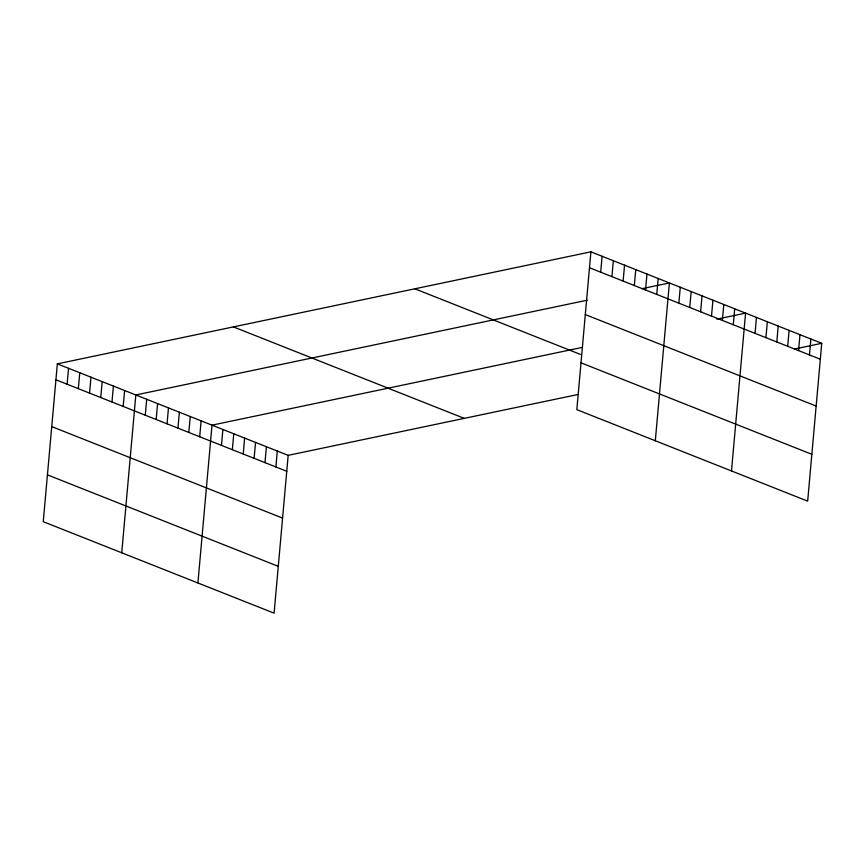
<?xml version="1.0" encoding="UTF-8"?>
<svg xmlns="http://www.w3.org/2000/svg" width="865" height="865" viewBox="0 0 865 865"><rect width="100%" height="100%" fill="white"/><g stroke="black" fill="none" stroke-linecap="round" stroke-linejoin="round"><path stroke-width="1.3" d="M590.903 251.834L576.825 409.653L807.661 501.138L821.75 343.308L590.903 251.834L57.339 363.862L43.25 521.692L274.097 613.166L288.175 455.347L577.636 394.559M67.124 384.222L68.551 368.306M78.337 388.666L79.764 372.75M89.549 393.11L90.976 377.194M100.762 397.554L102.189 381.638M111.974 401.998L113.401 386.082M123.187 406.442L124.614 390.526M121.738 552.8L135.827 394.97L587.227 300.187M145.288 415.2L146.704 399.284M156.165 419.503L157.592 403.587M167.053 423.818L168.47 407.902M177.931 428.132L179.358 412.216M188.819 432.446L190.235 416.53M199.696 436.76L201.113 420.844M197.912 582.978L212.001 425.158L581.237 347.622M221.462 445.378L222.878 429.473M232.35 449.692L233.766 433.776M243.227 454.006L244.644 438.09M254.115 458.32L255.532 442.404M264.993 462.634L266.409 446.718M275.87 466.949L277.297 451.033M600.699 272.194L602.116 256.278M611.912 276.627L613.328 260.722M623.124 281.071L624.541 265.155M634.337 285.515L635.753 269.599M645.549 289.959L646.966 274.043M656.762 294.403L658.179 278.487M655.313 440.761L669.391 282.931L642.003 288.683M678.852 303.161L680.279 287.245M689.74 307.475L691.157 291.559M700.618 311.789L702.045 295.873M711.506 316.093L712.922 300.187M722.383 320.407L723.81 304.491M733.271 324.721L734.688 308.805M731.487 470.949L745.576 313.119L716.88 319.142M755.037 333.349L756.453 317.433M765.914 337.664L767.341 321.748M776.802 341.978L778.219 326.062M787.68 346.281L789.107 330.365M798.568 350.595L799.984 334.679M809.445 354.91L810.873 338.993M794.362 349.06L821.75 343.308M589.487 267.75L820.334 359.224M585.302 314.579L816.149 406.053M414.832 288.802L580.372 354.401M580.999 362.824L811.846 454.298M233.409 326.894L464.256 418.368M57.339 363.862L288.175 455.347M55.911 379.778L286.758 471.263M51.738 426.607L282.574 518.092M47.434 474.863L278.271 566.337"/></g></svg>
